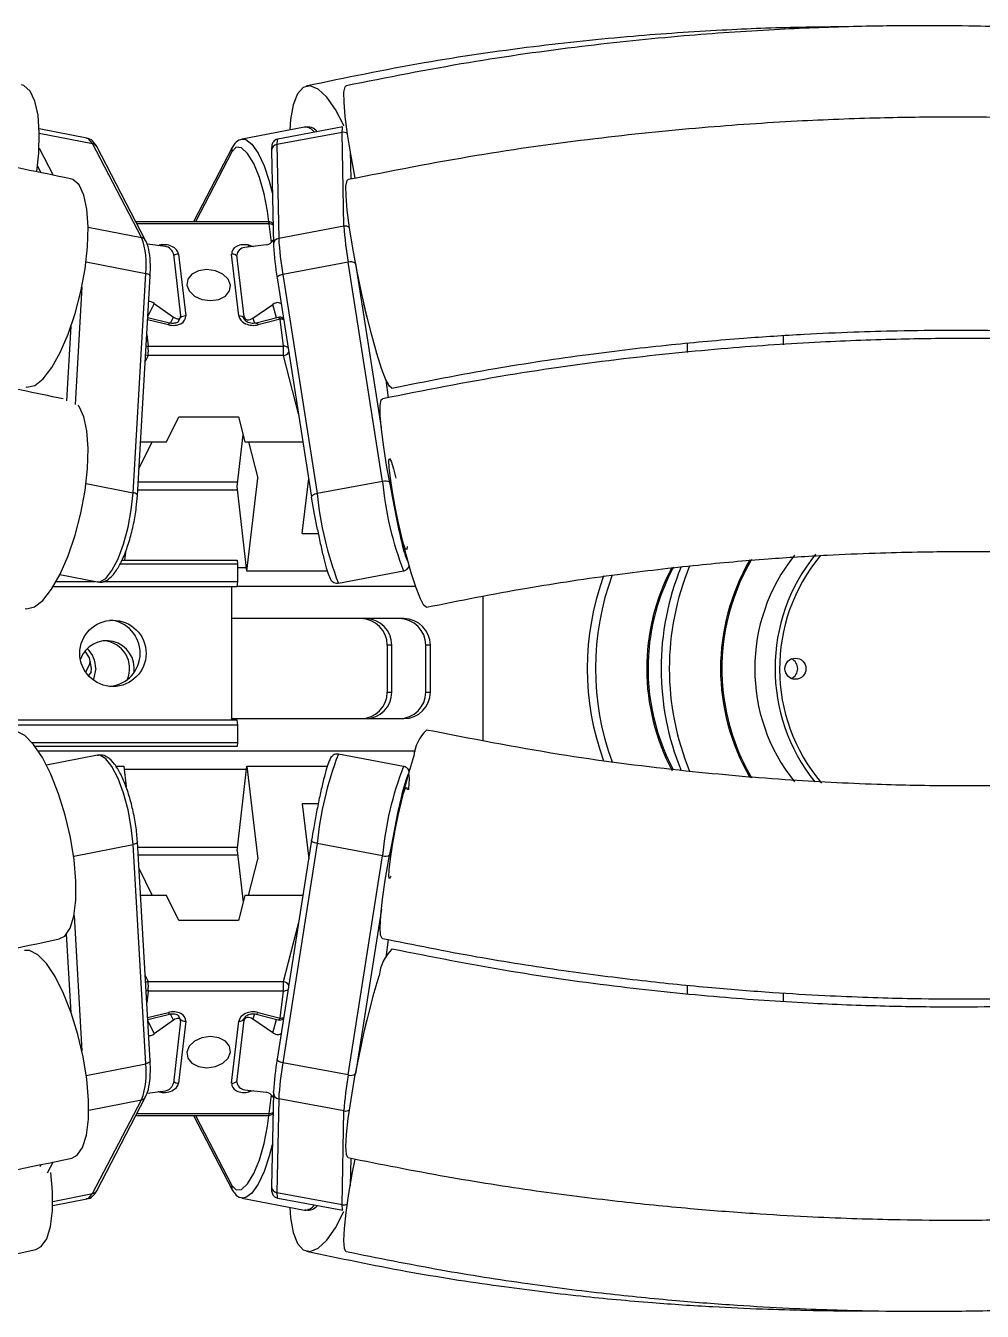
# Model space of a CAD drawing. Header units: millimetres. Extents: x 15 to 1184, y 5 to 836.
# Drawn here: x 741.76 to 756.14, y 505.21 to 524.52 of the extents above; entities that cross this region are included whole.
import ezdxf

# ---------------------------------------------------------------- set-up
doc = ezdxf.new("R2010")
doc.units = ezdxf.units.MM
doc.layers.get('0').update_dxf_attribs({"lineweight": 18})

msp = doc.modelspace()

# ---------------------------------------------------------------- linework, layer by layer
at = {"color": 7, "linetype": 'Continuous', "lineweight": 25}
for p, q in [((742.6793, 522.8314), (741.9638, 522.9709)), ((741.9655, 522.9079), (742.7671, 522.7515)), ((745.9531, 522.9996), (745.0148, 522.8166)), ((746.5166, 522.9198), (745.536, 522.7368)), ((746.5289, 523.0012), (745.5483, 522.8182)), ((746.5438, 521.5089), (746.5166, 522.9198)), ((741.961, 522.6811), (742.1726, 522.2751)), ((743.5026, 521.3406), (742.7671, 522.7515)), ((743.5634, 521.2967), (742.8278, 522.7076)), ((744.8663, 522.6928), (744.2834, 521.5747)), ((745.4556, 522.6447), (745.4828, 521.2338)), ((745.536, 522.7368), (745.5632, 521.3259)), ((744.8611, 522.6283), (744.3119, 521.5747)), ((746.6383, 522.6368), (746.6464, 522.2171)), ((741.9949, 522.3107), (741.9383, 522.4192)), ((742.6987, 521.4975), (743.5026, 521.3406)), ((745.4127, 521.5747), (743.4185, 521.5747)), ((745.4208, 521.5454), (743.4337, 521.5454)), ((745.4533, 521.2656), (745.4208, 521.5454)), ((746.5438, 521.5089), (745.5632, 521.3259)), ((743.86, 521.2064), (743.5886, 521.2425)), ((743.7538, 521.2205), (743.7663, 521.2238)), ((743.7663, 521.2238), (743.7694, 521.2185)), ((745.3733, 521.2278), (745.0541, 521.1917)), ((745.1171, 521.2238), (745.1871, 521.2067)), ((745.4828, 521.2338), (745.4847, 521.2175)), ((742.6673, 520.9746), (743.5653, 520.7994)), ((743.9815, 521.0909), (744.0892, 520.1615)), ((744.0577, 521.0909), (744.1654, 520.1615)), ((744.9642, 520.1615), (744.8565, 521.0909)), ((745.0442, 520.1468), (744.9366, 521.0762)), ((746.6065, 520.9678), (745.6259, 520.7847)), ((747.1241, 517.675), (746.6065, 520.9678)), ((746.7179, 520.95), (747.1051, 518.4868)), ((743.3746, 517.5067), (743.5653, 520.7994)), ((743.4402, 517.4649), (743.631, 520.7576)), ((745.5404, 520.7332), (746.058, 517.4404)), ((745.6259, 520.7847), (746.1435, 517.492)), ((742.6049, 520.5997), (742.5026, 518.8328)), ((743.6919, 520.3509), (743.5961, 520.1563)), ((743.6919, 520.3509), (743.983, 520.1442)), ((745.1771, 520.1294), (745.4766, 520.3362)), ((745.5293, 520.1338), (745.4766, 520.3362)), ((743.9202, 520.055), (743.5949, 520.1342)), ((743.9377, 520.052), (743.983, 520.1442)), ((744.0588, 520.0822), (744.0857, 520.137)), ((745.0455, 520.1399), (745.055, 520.1033)), ((745.1771, 520.1294), (745.1975, 520.0511)), ((745.5535, 520.14), (745.2224, 520.0547)), ((742.3786, 518.8852), (742.4436, 520.0076)), ((743.9048, 520.0286), (743.5931, 520.1044)), ((745.5866, 520.1139), (745.2556, 520.0286)), ((745.6338, 519.7069), (745.5866, 520.1139)), ((743.5804, 519.8849), (743.601, 519.7069)), ((751.7084, 519.6133), (751.7084, 519.7528)), ((753.144, 519.8667), (753.144, 519.7302)), ((743.601, 519.5655), (743.5567, 519.4754)), ((743.601, 519.7069), (745.6338, 519.7069)), ((745.6338, 519.5655), (743.601, 519.5655)), ((745.861, 518.6934), (745.6338, 519.5655)), ((747.176, 519.2019), (747.2072, 518.9324)), ((743.8784, 518.2702), (744.0635, 518.6463)), ((744.0635, 518.6463), (744.9583, 518.6463)), ((744.9583, 518.6463), (745.0563, 518.2702)), ((743.4633, 517.8636), (743.6634, 518.2702)), ((743.4869, 518.2702), (743.8784, 518.2702)), ((744.9394, 517.5998), (745.0292, 518.3745)), ((745.0563, 518.2702), (745.9276, 518.2702)), ((745.1075, 518.2702), (745.249, 517.727)), ((742.6697, 517.6442), (743.3746, 517.5067)), ((744.9468, 517.6633), (743.4517, 517.6633)), ((745.0869, 516.327), (745.249, 517.727)), ((745.9182, 516.8927), (746.014, 517.7201)), ((747.1241, 517.675), (746.1435, 517.492)), ((744.9456, 517.5462), (743.4449, 517.5462)), ((745.0869, 516.327), (744.9394, 517.5998)), ((746.058, 517.4404), (746.0587, 517.4376)), ((745.9182, 516.8927), (746.1575, 516.8927)), ((743.2059, 516.4942), (744.9395, 516.4942)), ((743.2533, 516.4942), (743.2714, 516.6502)), ((744.9395, 516.4942), (744.9466, 516.4342)), ((742.2763, 516.2749), (742.8412, 516.1648)), ((744.9466, 516.4342), (743.1775, 516.4342)), ((744.9466, 516.4342), (744.9466, 516.1726)), ((744.9466, 516.3805), (745.0807, 516.3805)), ((746.2944, 516.327), (745.0869, 516.327)), ((746.46, 516.1485), (747.4406, 516.3315)), ((747.5111, 516.3805), (747.5326, 516.3805)), ((744.9355, 516.0942), (742.1757, 516.0942)), ((742.2221, 516.1726), (742.801, 516.1726)), ((742.9204, 516.1726), (744.9466, 516.1726)), ((744.8586, 514.0942), (744.8586, 516.0942)), ((744.9466, 516.1726), (744.9355, 516.0942)), ((747.6215, 516.0976), (744.936, 516.0976)), ((748.6375, 513.7842), (748.6375, 515.9484)), ((747.4456, 515.6148), (744.8586, 515.6148)), ((747.2637, 515.2148), (747.1942, 515.2148)), ((747.1942, 515.2148), (747.1942, 514.5119)), ((747.2637, 514.5119), (747.2637, 515.2148)), ((747.8429, 515.2148), (747.7734, 515.2148)), ((747.7734, 514.5119), (747.7734, 515.2148)), ((747.8429, 514.5119), (747.8429, 515.2148)), ((742.7433, 514.8077), (742.7035, 514.7575)), ((742.7444, 514.8633), (742.7407, 514.8077)), ((747.1942, 514.5119), (747.2637, 514.5119)), ((747.7734, 514.5119), (747.8429, 514.5119)), ((740.0947, 514.0942), (744.9355, 514.0942)), ((744.9466, 514.0158), (740.1248, 514.0158)), ((744.8586, 514.1119), (747.4456, 514.1119)), ((744.9355, 514.0942), (744.9466, 514.0158)), ((744.9466, 514.0158), (744.9466, 513.7542)), ((741.8554, 513.7542), (744.9466, 513.7542)), ((744.9395, 513.6942), (741.9036, 513.6942)), ((741.9497, 513.629), (747.6215, 513.629)), ((744.9466, 513.7542), (744.9395, 513.6942)), ((747.4406, 513.3952), (746.46, 513.5782)), ((742.8412, 513.562), (742.0752, 513.4126)), ((743.1128, 513.3998), (743.2339, 513.3998)), ((743.2339, 513.3998), (743.2703, 513.086)), ((744.9394, 512.127), (745.0869, 513.3998)), ((745.0869, 513.3998), (745.249, 511.9997)), ((745.0869, 513.3998), (746.2952, 513.3998)), ((745.0807, 513.3462), (743.2401, 513.3462)), ((747.5327, 513.3462), (747.5099, 513.3462)), ((746.1578, 512.8341), (745.9182, 512.8341)), ((745.9182, 512.8341), (746.014, 512.0066)), ((742.4821, 512.046), (743.3746, 512.22)), ((743.5653, 508.9273), (743.3746, 512.22)), ((743.631, 508.9691), (743.4402, 512.2619)), ((746.058, 512.2863), (745.5404, 508.9936)), ((746.1435, 512.2348), (745.6259, 508.942)), ((747.1241, 512.0517), (746.1435, 512.2348)), ((743.4449, 512.1805), (744.9456, 512.1805)), ((743.4517, 512.0633), (744.9468, 512.0633)), ((744.9394, 512.127), (745.0292, 511.3523)), ((746.6065, 508.759), (747.1241, 512.0517)), ((743.4633, 511.8631), (743.6635, 511.4565)), ((745.1075, 511.4565), (745.249, 511.9997)), ((743.8784, 511.4565), (743.4869, 511.4565)), ((744.0635, 511.0804), (743.8784, 511.4565)), ((745.0563, 511.4565), (744.9583, 511.0804)), ((745.9276, 511.4565), (745.0563, 511.4565)), ((747.1067, 511.2502), (746.7179, 508.7767)), ((742.4874, 511.1562), (742.6052, 509.1229)), ((744.9583, 511.0804), (744.0635, 511.0804)), ((742.4451, 509.6939), (742.3766, 510.8767)), ((745.6338, 510.1612), (745.861, 511.0334)), ((747.2071, 510.7938), (747.176, 510.5248)), ((743.5567, 510.2513), (743.601, 510.1612)), ((743.601, 510.1612), (745.6338, 510.1612)), ((751.7084, 509.9774), (751.7084, 510.1084)), ((743.601, 510.0198), (743.5804, 509.8418)), ((745.6338, 510.0198), (743.601, 510.0198)), ((745.5867, 509.6128), (745.6338, 510.0198)), ((753.144, 509.9903), (753.144, 509.862)), ((743.5931, 509.6223), (743.9048, 509.6981)), ((743.5949, 509.5926), (743.9202, 509.6717)), ((743.5961, 509.5704), (743.6919, 509.3759)), ((743.983, 509.5826), (743.6919, 509.3759)), ((743.983, 509.5826), (743.9379, 509.6742)), ((744.0892, 509.5652), (743.9815, 508.6358)), ((744.1654, 509.5652), (744.0577, 508.6358)), ((744.0858, 509.5897), (744.0588, 509.6446)), ((744.8565, 508.6358), (744.9642, 509.5652)), ((744.9366, 508.6506), (745.0442, 509.58)), ((745.055, 509.6234), (745.0455, 509.5868)), ((745.1976, 509.676), (745.1771, 509.5973)), ((745.4766, 509.3906), (745.1771, 509.5973)), ((745.2224, 509.672), (745.5535, 509.5867)), ((745.2556, 509.6981), (745.5867, 509.6128)), ((745.4766, 509.3906), (745.5293, 509.5929)), ((742.6707, 508.7528), (743.5653, 508.9273)), ((746.6065, 508.759), (745.6259, 508.942)), ((742.7076, 508.231), (743.5027, 508.3861)), ((742.7671, 506.9752), (743.5027, 508.3861)), ((742.8278, 507.0192), (743.5634, 508.43)), ((743.5886, 508.4843), (743.86, 508.5203)), ((743.7663, 508.503), (743.7538, 508.5062)), ((743.7663, 508.503), (743.7694, 508.5083)), ((745.0541, 508.535), (745.3733, 508.499)), ((745.1871, 508.52), (745.1171, 508.503)), ((745.4209, 508.1813), (745.4533, 508.4612)), ((745.4828, 508.4929), (745.4556, 507.082)), ((745.4828, 508.4929), (745.4847, 508.5093)), ((745.5632, 508.4008), (745.536, 506.9899)), ((746.5438, 508.2178), (745.5632, 508.4008)), ((743.4337, 508.1813), (745.4209, 508.1813)), ((746.5166, 506.8069), (746.5438, 508.2178)), ((743.4184, 508.152), (744.307, 508.152)), ((743.4185, 508.152), (745.4127, 508.152)), ((744.2833, 508.152), (744.8663, 507.0338)), ((744.307, 508.152), (744.3108, 508.152)), ((744.307, 508.152), (744.3074, 508.152)), ((744.3118, 508.152), (744.8611, 507.0983)), ((741.9785, 507.3845), (741.9964, 507.4189)), ((742.1737, 507.4535), (742.0844, 507.2823)), ((746.6464, 507.5094), (746.6384, 507.0934)), ((742.167, 506.7954), (742.6793, 506.8953)), ((742.168, 506.8584), (742.7671, 506.9752)), ((745.0148, 506.91), (745.9531, 506.727)), ((746.5166, 506.8069), (745.536, 506.9899)), ((745.5483, 506.9085), (746.5289, 506.7255))]:
    msp.add_line(p, q, dxfattribs=at)
for points in [[(741.9272, 522.3323), (741.9564, 522.6084), (741.9655, 522.9122), (741.9463, 523.1765), (741.8998, 523.3891), (741.8281, 523.54), (741.7347, 523.6221), (741.6996, 523.6334)], [(746.5443, 523.0167), (746.5416, 523.0224), (746.4154, 523.2643), (746.2853, 523.4496), (746.1574, 523.5696), (746.0376, 523.6189), (745.9316, 523.5949), (745.8444, 523.499), (745.78, 523.3356), (745.7413, 523.1122), (745.7315, 522.9564)], [(746.7126, 522.2342), (746.707, 522.2628), (746.6461, 522.5915), (746.5975, 522.8951), (746.5634, 523.1594), (746.5455, 523.372), (746.5445, 523.523), (746.5606, 523.6054), (746.5764, 523.6199)], [(746.5166, 522.9198), (746.5216, 522.9915), (746.5289, 523.0012)], [(742.7671, 522.7515), (742.7027, 522.8232), (742.6793, 522.8314)], [(745.4141, 521.5747), (745.3945, 521.7365), (745.3437, 521.997), (745.2728, 522.2418), (745.1879, 522.4496), (745.0965, 522.6025), (745.0065, 522.687), (744.9257, 522.6958), (744.8611, 522.6283)], [(745.0165, 522.8169), (745.0712, 522.8102), (745.1608, 522.7417), (745.2536, 522.608), (745.343, 522.4187), (745.4226, 522.1874), (745.4677, 522.0163)], [(745.5483, 522.8182), (745.541, 522.8085), (745.536, 522.7368)], [(741.7609, 519.0945), (741.7794, 519.0918), (741.8965, 519.119), (742.0231, 519.2182), (742.1532, 519.3848), (742.2806, 519.6109), (742.3995, 519.886), (742.5043, 520.1972), (742.5901, 520.5301), (742.6528, 520.8689), (742.6895, 521.1979), (742.6986, 521.5017), (742.6796, 521.766), (742.6333, 521.9786), (742.562, 522.1295), (742.469, 522.2115), (742.4339, 522.2229)], [(747.2659, 519.0784), (747.228, 519.1056), (747.1749, 519.2044), (747.1106, 519.3705), (747.0382, 519.5962), (746.961, 519.8708), (746.8826, 520.1816), (746.8066, 520.514), (746.7367, 520.8525), (746.6762, 521.1812), (746.6277, 521.4848), (746.5937, 521.7491), (746.5756, 521.9617), (746.5744, 522.1127), (746.5901, 522.1951), (746.6057, 522.2095)], [(745.1084, 521.1979), (745.1117, 521.2085), (745.1171, 521.2238)], [(743.631, 520.7576), (743.6309, 520.7603), (743.6281, 520.7682), (743.6217, 520.776), (743.6117, 520.7832), (743.5986, 520.7897), (743.583, 520.7952), (743.5653, 520.7994)], [(744.4839, 520.8595), (744.3605, 520.8418), (744.2601, 520.7912), (744.1978, 520.7155), (744.1832, 520.6262), (744.2185, 520.5369), (744.2983, 520.4612), (744.4105, 520.4106), (744.538, 520.3928), (744.6613, 520.4106), (744.7618, 520.4612), (744.8241, 520.5369), (744.8387, 520.6262), (744.8034, 520.7155), (744.7236, 520.7912), (744.6114, 520.8418), (744.4839, 520.8595)], [(745.6259, 520.7847), (745.607, 520.7805), (745.5894, 520.775), (745.5736, 520.7685), (745.5604, 520.7612), (745.5503, 520.7535), (745.5435, 520.7456), (745.5404, 520.7378), (745.5404, 520.7332)], [(746.8933, 520.1373), (746.8845, 520.1718), (746.8447, 520.3434)], [(745.5535, 520.14), (745.554, 520.1402), (745.5614, 520.1396), (745.5696, 520.1348), (745.5781, 520.1261), (745.5866, 520.1139)], [(745.2224, 520.0547), (745.2229, 520.0548), (745.2303, 520.0542), (745.2385, 520.0495), (745.247, 520.0408), (745.2556, 520.0286)], [(743.5699, 519.7035), (743.5847, 519.706), (743.601, 519.7069)], [(741.7544, 515.7658), (741.7734, 515.7631), (741.8917, 515.7901), (742.0195, 515.8891), (742.1508, 516.0555), (742.2795, 516.2814), (742.3995, 516.5563), (742.5053, 516.8673), (742.5918, 517.2), (742.6551, 517.5387), (742.6921, 517.8676), (742.7013, 518.1713), (742.682, 518.4357), (742.6353, 518.6483), (742.5632, 518.7992), (742.5445, 518.8232)], [(747.7854, 515.786), (747.747, 515.8131), (747.6933, 515.9118), (747.6285, 516.0778), (747.5554, 516.3033), (747.4776, 516.5779), (747.3986, 516.8885), (747.3222, 517.2208), (747.2519, 517.5592), (747.191, 517.8879), (747.1424, 518.1915), (747.1084, 518.4558), (747.0904, 518.6684), (747.0894, 518.8194), (747.1055, 518.9018), (747.1213, 518.9163)], [(747.4923, 516.6996), (747.4887, 516.6515), (747.4714, 516.657), (747.4414, 516.7357), (747.4021, 516.8791), (747.3577, 517.0716), (747.313, 517.2925), (747.273, 517.5178), (747.2418, 517.723), (747.2229, 517.8859), (747.2184, 517.9889), (747.2287, 518.0208), (747.2527, 517.9782), (747.2878, 517.8656), (747.3239, 517.7224)], [(742.8412, 516.1648), (742.8771, 516.1651), (742.9648, 516.2168), (743.0575, 516.3353), (743.1483, 516.5123), (743.2308, 516.7348), (743.2991, 516.987), (743.3482, 517.2506), (743.3746, 517.5067)], [(743.4402, 517.4649), (743.4402, 517.4675), (743.4374, 517.4754), (743.4309, 517.4832), (743.4209, 517.4904), (743.4079, 517.4969), (743.3922, 517.5024), (743.3746, 517.5067)], [(746.1435, 517.492), (746.1246, 517.4877), (746.107, 517.4822), (746.0912, 517.4757), (746.078, 517.4685), (746.0678, 517.4607), (746.0611, 517.4528), (746.058, 517.445), (746.058, 517.4404)], [(746.1456, 516.9516), (746.1017, 517.1834), (746.0587, 517.4376)], [(742.6515, 515.1275), (742.7126, 515.0241), (742.7444, 514.8633)], [(742.7312, 514.9681), (742.7094, 514.9029), (742.6606, 514.8121)], [(742.8139, 514.8633), (742.7821, 514.7026), (742.7771, 514.6909)], [(742.0125, 513.528), (741.8803, 513.7243), (741.7493, 513.8568), (741.6257, 513.9193), (741.5489, 513.9203)], [(742.2647, 510.8014), (742.347, 510.8452), (742.4284, 510.9628), (742.4853, 511.1459), (742.5152, 511.3857), (742.5167, 511.6711), (742.4896, 511.9888), (742.4353, 512.3239), (742.3562, 512.6607), (742.2562, 512.9835), (742.1398, 513.2772), (742.0125, 513.528)], [(743.3746, 512.22), (743.3482, 512.4762), (743.2991, 512.7398), (743.2308, 512.9919), (743.1483, 513.2145), (743.0575, 513.3914), (742.9648, 513.51), (742.8771, 513.5616), (742.8412, 513.562)], [(747.1215, 510.8103), (747.12, 510.8107), (747.0958, 510.8571), (747.0883, 510.9745), (747.0978, 511.1574), (747.124, 511.3973), (747.1656, 511.6829), (747.2206, 512.0009), (747.2865, 512.3364), (747.3602, 512.6737), (747.4382, 512.9971), (747.517, 513.2915), (747.5928, 513.543)], [(747.519, 513.041), (747.5211, 513.0605), (747.5313, 513.2012), (747.5262, 513.2717), (747.5063, 513.2659), (747.4732, 513.1842), (747.4299, 513.0338), (747.4166, 512.982)], [(747.251, 511.7441), (747.2287, 511.7059), (747.2184, 511.7378), (747.2229, 511.8408), (747.2418, 512.0038), (747.273, 512.209), (747.313, 512.4342), (747.3577, 512.6551), (747.4021, 512.8477), (747.4414, 512.9911), (747.4714, 513.0697), (747.4888, 513.0752), (747.4923, 513.0433)], [(743.4402, 512.2619), (743.4402, 512.2592), (743.4374, 512.2513), (743.4309, 512.2435), (743.421, 512.2363), (743.4079, 512.2298), (743.3922, 512.2243), (743.3746, 512.22)], [(746.1435, 512.2348), (746.1246, 512.239), (746.107, 512.2445), (746.0912, 512.251), (746.078, 512.2583), (746.0679, 512.266), (746.0611, 512.2739), (746.058, 512.2817), (746.058, 512.2863)], [(742.2039, 510.2353), (742.0723, 510.4317), (741.9418, 510.5643), (741.8187, 510.627), (741.7423, 510.6281)], [(742.4528, 507.508), (742.5351, 507.5517), (742.6162, 507.6693), (742.6732, 507.8523), (742.7032, 508.0921), (742.7048, 508.3776), (742.6781, 508.6954), (742.6243, 509.0306), (742.5458, 509.3675), (742.4463, 509.6904), (742.3306, 509.9843), (742.2039, 510.2353)], [(746.6055, 507.5172), (746.6041, 507.5176), (746.5802, 507.5639), (746.5729, 507.6813), (746.5826, 507.8641), (746.6088, 508.104), (746.6503, 508.3896), (746.7051, 508.7077), (746.7707, 509.0432), (746.8441, 509.3807), (746.9217, 509.7042), (747, 509.9986), (747.0752, 510.2502)], [(743.601, 510.0198), (743.5847, 510.0207), (743.5699, 510.0233)], [(745.2225, 509.672), (745.2229, 509.6719), (745.2303, 509.6725), (745.2385, 509.6773), (745.247, 509.6859), (745.2556, 509.6981)], [(745.5535, 509.5867), (745.554, 509.5866), (745.5614, 509.5872), (745.5696, 509.5919), (745.5781, 509.6006), (745.5867, 509.6128)], [(746.8447, 509.3833), (746.8845, 509.5549), (746.8933, 509.5895)], [(744.538, 509.3339), (744.4105, 509.3161), (744.2983, 509.2655), (744.2185, 509.1898), (744.1832, 509.1005), (744.1978, 509.0113), (744.2601, 508.9355), (744.3605, 508.885), (744.4839, 508.8672), (744.6114, 508.885), (744.7236, 508.9355), (744.8034, 509.0113), (744.8387, 509.1005), (744.8241, 509.1898), (744.7618, 509.2655), (744.6614, 509.3161), (744.538, 509.3339)], [(743.631, 508.9691), (743.6309, 508.9664), (743.6282, 508.9585), (743.6217, 508.9508), (743.6117, 508.9435), (743.5986, 508.937), (743.583, 508.9315), (743.5653, 508.9273)], [(745.6259, 508.942), (745.607, 508.9462), (745.5894, 508.9517), (745.5737, 508.9582), (745.5605, 508.9655), (745.5503, 508.9732), (745.5435, 508.9811), (745.5404, 508.9889), (745.5404, 508.9936)], [(745.1084, 508.5289), (745.1118, 508.5182), (745.1171, 508.503)], [(744.8611, 507.0983), (744.9257, 507.0307), (745.0065, 507.0396), (745.0965, 507.1241), (745.1879, 507.2769), (745.2728, 507.4848), (745.3437, 507.7296), (745.3945, 507.9901), (745.4141, 508.152)], [(745.4677, 507.7103), (745.4226, 507.5392), (745.343, 507.3079), (745.2536, 507.1186), (745.1608, 506.9849), (745.0712, 506.9164), (745.0199, 506.9092)], [(746.5759, 506.1069), (746.5744, 506.1073), (746.55, 506.1537), (746.5423, 506.2711), (746.5518, 506.454), (746.578, 506.6939), (746.6196, 506.9795), (746.6747, 507.2975), (746.7125, 507.4945)], [(741.9129, 506.1356), (741.9953, 506.1794), (742.077, 506.2972), (742.1341, 506.4804), (742.1638, 506.7202), (742.1649, 507.0056), (742.141, 507.2923)], [(742.6793, 506.8953), (742.7027, 506.9035), (742.7671, 506.9752)], [(745.536, 506.9899), (745.541, 506.9182), (745.5483, 506.9085)], [(746.5289, 506.7255), (746.5216, 506.7352), (746.5166, 506.8069)], [(745.7319, 506.7701), (745.7419, 506.6134), (745.7806, 506.3903), (745.8451, 506.227), (745.9324, 506.1313), (746.0384, 506.1077), (746.1581, 506.1572), (746.2859, 506.2775), (746.4159, 506.463), (746.542, 506.705), (746.5429, 506.7069)]]:
    msp.add_lwpolyline(points, dxfattribs=at)
for centre, radius in [((743.0715, 515.0921), 0.4978), ((753.3298, 514.8621), 0.1588)]:
    msp.add_circle(centre, radius, dxfattribs=at)
for centre, radius, start, end in [((745.9446, 522.8026), 0.1972, 37.08094, 87.5251), ((746.5366, 522.8157), 0.106, 55.77465, 100.89476), ((742.7522, 522.6669), 0.0859, 28.25694, 79.99438), ((744.9416, 522.6543), 0.0846, 152.90154, 197.94286), ((745.5496, 522.6438), 0.094, 98.32692, 179.42464), ((745.4127, 521.4747), 0.1, 50.20106, 90), ((745.3758, 521.5486), 0.0451, 355.92265, 35.32291), ((745.4227, 521.4268), 0.1186, 62.73466, 90.89816), ((746.5639, 521.4051), 0.1058, 53.39026, 100.93006), ((751.3136, 521.7872), 4.7779, 183.33857, 189.87547), ((742.4123, 520.9401), 1.1616, 353.04385, 20.17018), ((743.4877, 521.256), 0.0859, 28.28578, 79.99398), ((745.5768, 521.2329), 0.094, 98.32692, 179.42464), ((750.333, 521.6042), 4.7779, 183.33857, 189.87547), ((749.7775, 521.4679), 4.3001, 183.33857, 189.87547), ((744.0563, 520.9583), 0.1326, 89.38789, 123.04346), ((744.8622, 520.9918), 0.0993, 39.26723, 93.2948), ((746.6467, 520.8619), 0.1132, 51.08635, 110.81145), ((744.1631, 520.0325), 0.129, 89.00188, 127.44938), ((744.973, 520.0716), 0.0903, 29.25381, 95.63657), ((745.5785, 520.0432), 0.1, 54.87081, 104.45356), ((743.9456, 520.0225), 0.0413, 127.96923, 171.48484), ((745.5884, 519.994), 0.1199, 64.72588, 90.81274), ((743.6304, 519.7122), 0.1496, 243.08905, 258.67693), ((742.8874, 519.6362), 0.7171, 354.34108, 5.65892), ((745.6382, 519.6007), 0.1063, 50.74472, 92.37009), ((744.9202, 519.6362), 0.7171, 354.34108, 5.65892), ((745.6171, 519.6811), 0.1168, 278.23446, 327.56615), ((747.1649, 517.5516), 0.13, 59.00389, 108.31181), ((752.0276, 518.1212), 4.9238, 185.19929, 201.31347), ((751.0435, 517.9375), 4.9203, 185.195, 201.32086), ((758.2971, 519.3761), 11.1942, 189.24355, 193.52831), ((748.6211, 516.9795), 1.2278, 190.42138, 205.39233), ((755.4563, 514.8633), 3.252, 149.81679, 210.18968), ((755.4538, 514.8641), 3.2296, 149.52438, 185.65206), ((755.4419, 514.8633), 2.7239, 141.31274, 218.68726), ((755.7463, 514.8633), 2.7233, 140.90315, 218.6558), ((755.7539, 514.8634), 2.6624, 140.32814, 220.22683), ((754.3681, 514.8633), 4.0443, 159.58491, 200.2777), ((754.3476, 514.8633), 3.2532, 152.15113, 208.14831), ((754.342, 514.8652), 3.2275, 151.89046, 174.39227), ((755.3542, 514.8633), 4.0437, 157.79853, 202.24732), ((755.4775, 514.8633), 4.0436, 157.57963, 202.41246), ((754.2448, 514.8633), 4.0444, 159.87006, 200.0283), ((742.983, 515.0958), 0.4986, 359.81868, 84.84546), ((746.7956, 515.2161), 0.3987, 359.80718, 89.80588), ((746.8651, 515.2161), 0.3987, 359.80718, 89.80588), ((747.3747, 515.2161), 0.3987, 359.80718, 89.80588), ((747.4442, 515.2161), 0.3987, 359.80718, 89.80588), ((742.9762, 514.8654), 0.4172, 351.40427, 160.75049), ((742.3929, 514.8637), 0.421, 359.94258, 45.82203), ((742.9038, 514.8635), 0.42, 337.13477, 84.90149), ((754.3467, 514.863), 3.2324, 174.36172, 207.95985), ((742.983, 515.0926), 0.4986, 275.15454, 0.18132), ((753.2036, 514.8633), 0.1606, 293.4698, 66.5302), ((755.4509, 514.8612), 3.2264, 185.60555, 210.53338), ((746.7956, 514.5105), 0.3987, 270.19412, 0.19282), ((746.8651, 514.5105), 0.3987, 270.19412, 0.19282), ((747.3747, 514.5105), 0.3987, 270.19412, 0.19282), ((747.4442, 514.5105), 0.3987, 270.19412, 0.19282), ((748.2164, 513.4868), 0.6262, 133.52461, 174.84592), ((751.0435, 511.7893), 4.9203, 158.67914, 174.805), ((752.022, 511.6067), 4.9181, 158.67454, 174.80767), ((758.2393, 510.3606), 11.1356, 166.38468, 170.83911), ((747.1649, 512.1729), 0.1278, 251.39921, 301.95275), ((747.7037, 510.1939), 0.6309, 133.91998, 174.87384), ((743.6304, 510.0145), 0.1496, 101.32307, 116.91095), ((742.8874, 510.0905), 0.7171, 354.34108, 5.65892), ((744.9202, 510.0905), 0.7171, 354.34108, 5.65892), ((745.6171, 510.0456), 0.1168, 32.43385, 81.76554), ((745.6382, 510.126), 0.1063, 267.62991, 309.25528), ((743.945, 509.704), 0.0407, 188.26551, 232.52134), ((744.1631, 509.6942), 0.129, 232.55062, 270.99812), ((744.973, 509.6551), 0.0903, 264.36343, 330.74619), ((745.5785, 509.6835), 0.1, 255.54644, 305.12919), ((745.5884, 509.7327), 0.1199, 269.18726, 295.27412), ((742.4123, 508.7866), 1.1616, 339.82982, 6.95615), ((749.7775, 508.2588), 4.3001, 170.12453, 176.66143), ((750.333, 508.1225), 4.7779, 170.12453, 176.66143), ((751.3136, 507.9395), 4.7779, 170.12453, 176.66143), ((746.6468, 508.8648), 0.1132, 249.18855, 308.91365), ((744.0563, 508.7685), 0.1326, 236.95654, 270.61211), ((744.8622, 508.7349), 0.0993, 266.7052, 320.73277), ((743.4877, 508.4707), 0.0859, 280.006, 331.71551), ((745.5768, 508.4938), 0.094, 180.57536, 261.67308), ((745.3759, 508.1781), 0.0451, 324.67709, 4.07735), ((745.4127, 508.252), 0.1, 270, 309.79894), ((745.4227, 508.2999), 0.1186, 269.10184, 297.26534), ((746.5639, 508.3216), 0.1058, 259.06994, 306.60975), ((742.7522, 507.0598), 0.0859, 280.00562, 331.74306), ((744.9416, 507.0723), 0.0846, 162.05713, 207.0986), ((745.5496, 507.083), 0.094, 180.57536, 261.67308), ((745.9445, 506.924), 0.1973, 272.48263, 322.95092), ((746.5366, 506.9111), 0.1061, 259.11122, 303.81081)]:
    msp.add_arc(centre, radius, start, end, dxfattribs=at)
for centre, major_axis, ratio, start_param, end_param in [((745.3975, 521.3067), (0.0861, 0.0568), 0.6481531, 4.0470249, 5.4207234), ((743.8521, 521.0909), (0.2058, -0.0209), 0.6795486, 0.1484143, 2.0682765), ((743.8967, 521.1275), (0.0769, -0.0679), 0.54198, 0.5425313, 2.4623935), ((745.0622, 521.0909), (0.2058, -0.0209), 0.6795486, 1.3701448, 3.290007), ((745.0298, 521.1128), (0.0861, 0.0568), 0.6481531, 0.9054322, 2.8252944), ((743.6706, 520.2969), (0.0769, -0.0679), 0.54198, 1.7642618, 2.8288188), ((745.5162, 520.2822), (0.0861, 0.0568), 0.6481531, 6.2809819, 7.8867492), ((743.9597, 520.1615), (0.2058, -0.0209), 0.6795486, 4.5117374, 6.4315996), ((744.0043, 520.1981), (0.0769, -0.0679), 0.54198, 4.9058544, 6.8257166), ((745.1698, 520.1615), (0.2058, -0.0209), 0.6795486, 3.290007, 5.2098691), ((745.1375, 520.1834), (0.0861, 0.0568), 0.6481531, 2.8252944, 4.7451566), ((743.9597, 509.5652), (0.2058, 0.0209), 0.6795486, 6.134771, 8.0546332), ((745.1698, 509.5652), (0.2058, 0.0209), 0.6795486, 1.0733162, 2.9931783), ((744.0043, 509.5286), (0.0769, 0.0679), 0.54198, 5.740654, 7.6605162), ((745.1375, 509.5434), (0.0861, -0.0568), 0.6481531, 1.5380287, 3.4578909), ((743.6706, 509.4298), (0.0769, 0.0679), 0.54198, 3.4543665, 4.5189235), ((745.5162, 509.4445), (0.0861, -0.0568), 0.6481531, 4.6796214, 6.2853887), ((743.8521, 508.6358), (0.2058, 0.0209), 0.6795486, 4.2149088, 6.134771), ((743.8967, 508.5992), (0.0769, 0.0679), 0.54198, 3.8207918, 5.740654), ((745.0622, 508.6358), (0.2058, 0.0209), 0.6795486, 2.9931783, 4.9130405), ((745.0299, 508.614), (0.0861, -0.0568), 0.6481531, 3.4578909, 5.3777531), ((745.3975, 508.42), (0.0861, -0.0568), 0.6481531, 0.862462, 2.2361604)]:
    msp.add_ellipse(centre, major_axis=major_axis, ratio=ratio, start_param=start_param, end_param=end_param, dxfattribs=at)
for points, knots in [([(754.1271, 524.5056), (753.8849, 524.5039), (753.2498, 524.4997), (752.1689, 524.4565), (750.8302, 524.3661), (749.3347, 524.2081), (747.69, 523.9711), (746.5669, 523.7375), (745.9786, 523.6151)], [0, 0, 0, 0, 0.7145779, 1.8735018, 3.2040018, 4.7050748, 6.3752566, 8.2126869, 8.2126869, 8.2126869, 8.2126869]), ([(763.6194, 523.6302), (763.1764, 523.7254), (762.3307, 523.9071), (761.092, 524.1094), (759.9643, 524.2586), (758.9529, 524.3622), (758.0643, 524.4315), (757.3024, 524.4751), (756.6419, 524.5015), (755.9593, 524.5186), (755.1517, 524.5253), (754.1433, 524.5117), (752.9568, 524.4651), (751.5942, 524.3711), (750.0607, 524.2116), (748.3627, 523.9739), (747.1901, 523.7415), (746.5763, 523.6199)], [0, 0, 0, 0, 1.4187398, 2.7082731, 3.8676301, 4.8959382, 5.7925064, 6.556843, 7.1886339, 7.7723452, 8.5968383, 9.595736, 10.7685586, 12.1143356, 13.6314825, 15.317715, 17.1700958, 17.1700958, 17.1700958, 17.1700958]), ([(742.4341, 522.2228), (741.9669, 522.3196), (741.0739, 522.5046), (739.7702, 522.723), (738.5834, 522.8918), (737.5197, 523.0163), (736.5857, 523.1056), (735.7858, 523.167), (735.0918, 523.2093), (734.3732, 523.243), (733.5216, 523.269), (732.4592, 523.2785), (731.2099, 523.2566), (729.7757, 523.1863), (728.1618, 523.0443), (726.374, 522.8134), (725.1433, 522.5673), (724.4981, 522.4382)], [0, 0, 0, 0, 1.482133, 2.8328294, 4.0490548, 5.1285878, 6.0698684, 6.8718463, 7.5338448, 8.149395, 9.0191275, 10.0719285, 11.3076462, 12.7257803, 14.3256083, 16.1065146, 18.0687149, 18.0687149, 18.0687149, 18.0687149]), ([(764.4769, 522.2199), (764.0123, 522.319), (763.1253, 522.5082), (761.8266, 522.7189), (760.6441, 522.8743), (759.5836, 522.9823), (758.6519, 523.0546), (757.853, 523.0999), (757.1605, 523.1275), (756.4448, 523.1454), (755.5978, 523.1524), (754.5405, 523.1383), (753.2963, 523.0899), (751.8675, 522.9921), (750.2596, 522.8259), (748.4791, 522.5783), (747.2493, 522.3362), (746.6056, 522.2095)], [0, 0, 0, 0, 1.4870066, 2.8388074, 4.0542847, 5.1324531, 6.0725404, 6.8739986, 7.5364771, 8.1485983, 9.0132337, 10.0607557, 11.2906493, 12.701873, 14.2927228, 16.0607361, 18.0027327, 18.0027327, 18.0027327, 18.0027327]), ([(746.1439, 522.9294), (746.1372, 522.9371), (746.1055, 522.9739), (746.0441, 523.0047), (745.9847, 522.9974), (745.9617, 522.9946)], [0, 0, 0, 0, 0.02876605, 0.13651967, 0.2046665, 0.2046665, 0.2046665, 0.2046665]), ([(742.8278, 522.7076), (742.8149, 522.7285), (742.7848, 522.7771), (742.7275, 522.8279), (742.6842, 522.8261), (742.6753, 522.8258)], [0, 0, 0, 0, 0.07643336, 0.1776153, 0.20397081, 0.20397081, 0.20397081, 0.20397081]), ([(745.0189, 522.8114), (745.0092, 522.8114), (744.9644, 522.8116), (744.9081, 522.7611), (744.8785, 522.7127), (744.8663, 522.6928)], [0, 0, 0, 0, 0.0283921, 0.1314987, 0.20388775, 0.20388775, 0.20388775, 0.20388775]), ([(745.5458, 522.8159), (745.5334, 522.8125), (745.5081, 522.8056), (745.4826, 522.7791), (745.4675, 522.7522), (745.4589, 522.7218), (745.4555, 522.6907), (745.4555, 522.6602), (745.4556, 522.6447)], [0, 0, 0, 0, 0.02284062, 0.04632277, 0.06949852, 0.09873929, 0.15508319, 0.21354961, 0.21354961, 0.21354961, 0.21354961]), ([(743.631, 520.7576), (743.6327, 520.7966), (743.6376, 520.9109), (743.6277, 521.0811), (743.6009, 521.2152), (743.572, 521.278), (743.5634, 521.2967)], [0, 0, 0, 0, 0.0953171, 0.2798253, 0.46864759, 0.54880544, 0.54880544, 0.54880544, 0.54880544]), ([(742.3224, 518.9154), (741.9052, 519.0028), (741.0739, 519.1769), (739.8437, 519.3868), (738.689, 519.5553), (737.6537, 519.6805), (736.7446, 519.771), (735.9659, 519.8339), (735.2901, 519.8777), (734.5901, 519.9133), (733.7602, 519.9417), (732.7247, 519.9546), (731.5069, 519.9372), (730.1085, 519.8724), (728.5345, 519.7369), (726.79, 519.5131), (725.5895, 519.2715), (724.96, 519.1449)], [0, 0, 0, 0, 1.3248051, 2.6404035, 3.8252509, 4.8770073, 5.7940449, 6.5752747, 7.2199969, 7.8200741, 8.6679599, 9.69418, 10.8986531, 12.2809935, 13.8406943, 15.5775428, 17.4924777, 17.4924777, 17.4924777, 17.4924777]), ([(744.0564, 520.0787), (744.0562, 520.0779), (744.0558, 520.0763), (744.039, 520.0635), (744.0115, 520.0533), (743.9746, 520.0481), (743.9425, 520.0501), (743.9247, 520.054), (743.9202, 520.055)], [0, 0, 0, 0, 0.02731617, 0.05229436, 0.07822777, 0.10538298, 0.13433838, 0.14411349, 0.14411349, 0.14411349, 0.14411349]), ([(745.2224, 520.0547), (745.2109, 520.0525), (745.1871, 520.0479), (745.1453, 520.0506), (745.1073, 520.0608), (745.0779, 520.0762), (745.0604, 520.0917), (745.0553, 520.1013), (745.0553, 520.1019), (745.0553, 520.1021)], [0, 0, 0, 0, 0.02786362, 0.0575836, 0.08772443, 0.11308384, 0.1390811, 0.16413762, 0.18410595, 0.18410595, 0.18410595, 0.18410595]), ([(747.2658, 519.0784), (747.7812, 519.1808), (748.7596, 519.3752), (750.1637, 519.5838), (751.4097, 519.731), (752.4918, 519.8274), (753.4055, 519.8871), (754.1766, 519.9222), (754.913, 519.9433), (755.7279, 519.9524), (756.705, 519.9421), (757.8453, 519.9003), (759.1416, 519.8131), (760.5822, 519.6626), (762.1558, 519.4368), (763.2204, 519.2139), (763.7769, 519.0974)], [0, 0, 0, 0, 1.552279, 2.9464479, 4.1786854, 5.2462239, 6.1472145, 6.88053, 7.5277678, 8.3292692, 9.3001415, 10.4394375, 11.7454779, 13.2156108, 14.8460545, 16.6318983, 16.6318983, 16.6318983, 16.6318983]), ([(764.4136, 518.9141), (764.0011, 519.0034), (763.1776, 519.1818), (761.954, 519.3843), (760.8031, 519.5399), (759.7706, 519.6487), (758.8633, 519.7221), (758.0854, 519.7689), (757.4108, 519.7979), (756.7136, 519.8175), (755.8884, 519.8267), (754.858, 519.8156), (753.6455, 519.7712), (752.2526, 519.6784), (750.6848, 519.5183), (748.9482, 519.2777), (747.7491, 519.0405), (747.1212, 518.9163)], [0, 0, 0, 0, 1.3221663, 2.6395568, 3.8241451, 4.8749094, 5.7910695, 6.5720819, 7.2176033, 7.8142146, 8.6569417, 9.6778694, 10.8765239, 12.2519524, 13.8026297, 15.5264248, 17.4207346, 17.4207346, 17.4207346, 17.4207346]), ([(742.8384, 516.1728), (742.8549, 516.1678), (742.9052, 516.1526), (742.9894, 516.1911), (743.0753, 516.2655), (743.1631, 516.3928), (743.2499, 516.5764), (743.3259, 516.7978), (743.3854, 517.0374), (743.4245, 517.2659), (743.4354, 517.404), (743.4402, 517.4649)], [0, 0, 0, 0, 0.071924, 0.2187475, 0.374983, 0.5745584, 0.7825271, 0.9839891, 1.1827388, 1.3807376, 1.5366479, 1.5366479, 1.5366479, 1.5366479]), ([(746.1458, 516.9519), (746.1522, 516.9193), (746.1738, 516.8084), (746.2126, 516.6341), (746.2581, 516.4479), (746.2994, 516.3045), (746.3278, 516.2323), (746.352, 516.1877), (746.3903, 516.1572), (746.4279, 516.1438), (746.4513, 516.149), (746.46, 516.1509)], [0, 0, 0, 0, 0.06843797, 0.23340008, 0.39879781, 0.56544231, 0.73676959, 0.81770651, 0.85546756, 0.89132487, 0.91240701, 0.91240701, 0.91240701, 0.91240701]), ([(747.7854, 515.786), (748.2862, 515.886), (749.2367, 516.0758), (750.6013, 516.2781), (751.8121, 516.42), (752.8635, 516.5121), (753.7512, 516.5684), (754.5002, 516.6008), (755.2649, 516.6209), (756.1746, 516.6269), (757.3288, 516.604), (758.6956, 516.5327), (760.2604, 516.3881), (762.0075, 516.1512), (763.1956, 515.9011), (763.8219, 515.7693)], [0, 0, 0, 0, 1.5078624, 2.8618363, 4.0584266, 5.0950322, 5.9698716, 6.6818288, 7.310555, 8.2350586, 9.3833438, 10.7537817, 12.3432446, 14.1466019, 16.1564585, 16.1564585, 16.1564585, 16.1564585]), ([(747.4396, 516.3337), (747.4461, 516.3343), (747.4667, 516.3363), (747.4943, 516.3569), (747.5147, 516.3836), (747.5233, 516.4038), (747.5251, 516.413), (747.5258, 516.416)], [0, 0, 0, 0, 0.01541332, 0.0487479, 0.07859578, 0.11143278, 0.12774974, 0.12774974, 0.12774974, 0.12774974]), ([(763.6402, 513.9217), (763.1781, 513.8233), (762.3007, 513.6367), (761.0191, 513.438), (759.8697, 513.2987), (758.8615, 513.2084), (758.0034, 513.1534), (757.2742, 513.1217), (756.5251, 513.1022), (755.6274, 513.0965), (754.4784, 513.1193), (753.1034, 513.1898), (751.5087, 513.3324), (749.7036, 513.5656), (748.4473, 513.8113), (747.785, 513.9408)], [0, 0, 0, 0, 1.4864655, 2.8219041, 4.0026509, 5.0259079, 5.8896946, 6.592711, 7.2141478, 8.1283395, 9.2640976, 10.6201556, 12.193782, 13.9802273, 15.9723738, 15.9723738, 15.9723738, 15.9723738]), ([(743.4402, 512.2619), (743.4373, 512.3019), (743.4289, 512.4186), (743.3983, 512.6242), (743.3437, 512.8656), (743.2728, 513.0901), (743.1898, 513.2837), (743.0959, 513.438), (743.0035, 513.529), (742.9062, 513.574), (742.8544, 513.5588), (742.8367, 513.5536)], [0, 0, 0, 0, 0.1033841, 0.3014385, 0.4993428, 0.6976213, 0.8973664, 1.1009026, 1.3139685, 1.4615361, 1.5382224, 1.5382224, 1.5382224, 1.5382224]), ([(746.4592, 513.5759), (746.4513, 513.5778), (746.4299, 513.5828), (746.3967, 513.5721), (746.3691, 513.5539), (746.3493, 513.5315), (746.3303, 513.4997), (746.3077, 513.4445), (746.2724, 513.3317), (746.228, 513.1591), (746.18, 512.9467), (746.1326, 512.7142), (746.0906, 512.4872), (746.0682, 512.3491), (746.058, 512.2863)], [0, 0, 0, 0, 0.0215058, 0.0585117, 0.0924551, 0.1308896, 0.1920504, 0.3268264, 0.507997, 0.6992436, 0.8852666, 1.0700145, 1.2544162, 1.407998, 1.407998, 1.407998, 1.407998]), ([(747.5244, 513.3123), (747.5229, 513.3198), (747.5199, 513.3344), (747.4987, 513.3661), (747.4689, 513.3897), (747.4473, 513.3921), (747.4407, 513.3928)], [0, 0, 0, 0, 0.03761546, 0.07406352, 0.10907984, 0.12458726, 0.12458726, 0.12458726, 0.12458726]), ([(724.9795, 511.0395), (725.4476, 510.9466), (726.3426, 510.7689), (727.6365, 510.5568), (728.8079, 510.3918), (729.8521, 510.2688), (730.7646, 510.1797), (731.543, 510.1177), (732.2164, 510.0745), (732.9123, 510.0392), (733.7349, 510.011), (734.7571, 509.9979), (735.9532, 510.0148), (737.3186, 510.0787), (738.8448, 510.2128), (740.524, 510.4348), (741.6657, 510.6753), (742.2645, 510.8014)], [0, 0, 0, 0, 1.4246171, 2.7236041, 3.8937152, 4.932563, 5.838453, 6.6102234, 7.2471043, 7.8404525, 8.6789825, 9.6939829, 10.8855429, 12.2534737, 13.7974731, 15.5175105, 17.4146386, 17.4146386, 17.4146386, 17.4146386]), ([(747.1216, 510.8103), (747.5945, 510.7152), (748.4978, 510.5334), (749.8026, 510.3293), (750.9814, 510.1778), (752.0306, 510.0714), (752.9467, 509.9995), (753.7279, 509.9536), (754.4023, 509.9251), (755.0969, 509.9058), (755.9156, 509.8966), (756.932, 509.9074), (758.1196, 509.9511), (759.4728, 510.0427), (760.9809, 510.2012), (762.6345, 510.4401), (763.7564, 510.6763), (764.344, 510.8001)], [0, 0, 0, 0, 1.4286952, 2.7285437, 3.8979636, 4.9356757, 5.8407188, 6.6124184, 7.2503341, 7.8401277, 8.6733876, 9.6830525, 10.8687969, 12.2298636, 13.7650032, 15.4724929, 17.3503518, 17.3503518, 17.3503518, 17.3503518]), ([(763.7769, 510.6293), (763.2953, 510.5274), (762.381, 510.334), (761.0457, 510.1281), (759.8485, 509.9837), (758.7985, 509.8901), (757.905, 509.833), (757.1457, 509.8002), (756.4159, 509.7812), (755.6031, 509.7745), (754.6212, 509.7877), (753.4659, 509.8329), (752.1395, 509.9239), (750.6481, 510.0781), (748.9991, 510.3073), (747.8609, 510.5313), (747.2658, 510.6484)], [0, 0, 0, 0, 1.5479995, 2.938684, 4.1682452, 5.2337822, 6.1332462, 6.865296, 7.5123643, 8.3141293, 9.2854811, 10.4257542, 11.7335609, 13.2065051, 14.8409514, 16.6319127, 16.6319127, 16.6319127, 16.6319127]), ([(743.9202, 509.6717), (743.9331, 509.674), (743.9598, 509.6789), (744.0002, 509.6761), (744.0334, 509.6661), (744.0529, 509.6538), (744.0576, 509.6467), (744.0576, 509.6469), (744.0576, 509.647)], [0, 0, 0, 0, 0.0275362, 0.05723509, 0.08619954, 0.11312464, 0.13928543, 0.14561621, 0.14561621, 0.14561621, 0.14561621]), ([(745.0554, 509.6246), (745.0554, 509.6251), (745.0553, 509.626), (745.0633, 509.6383), (745.0835, 509.6542), (745.1142, 509.6683), (745.1522, 509.677), (745.1909, 509.6784), (745.2128, 509.674), (745.2224, 509.672)], [0, 0, 0, 0, 0.02565635, 0.05076286, 0.07671564, 0.10248601, 0.13056099, 0.16055533, 0.18407998, 0.18407998, 0.18407998, 0.18407998]), ([(743.5634, 508.43), (743.5738, 508.4533), (743.6046, 508.5221), (743.6306, 508.6691), (743.6373, 508.8368), (743.6323, 508.9419), (743.631, 508.9691)], [0, 0, 0, 0, 0.09872077, 0.29252716, 0.48254099, 0.54878466, 0.54878466, 0.54878466, 0.54878466]), ([(724.5157, 507.7465), (725.0018, 507.6504), (725.931, 507.4665), (727.2744, 507.2476), (728.4905, 507.0776), (729.5745, 506.9512), (730.5218, 506.8599), (731.3299, 506.7966), (732.029, 506.7525), (732.7511, 506.7168), (733.6046, 506.6884), (734.6651, 506.676), (735.906, 506.6946), (737.3225, 506.7616), (738.9056, 506.9009), (740.6472, 507.1305), (741.8315, 507.3781), (742.4526, 507.508)], [0, 0, 0, 0, 1.4789458, 2.8273546, 4.0419339, 5.1202607, 6.0606171, 6.8618284, 7.5231203, 8.1387322, 9.008701, 10.0618389, 11.2981693, 12.7174047, 14.3190929, 16.1029822, 18.069808, 18.069808, 18.069808, 18.069808]), ([(746.6056, 507.5172), (747.0964, 507.419), (748.0338, 507.2313), (749.3878, 507.0206), (750.6111, 506.8641), (751.6998, 506.7543), (752.6504, 506.6801), (753.4611, 506.6328), (754.1609, 506.6034), (754.8817, 506.5835), (755.7312, 506.5741), (756.7858, 506.5852), (758.0181, 506.6305), (759.4221, 506.725), (760.987, 506.8887), (762.7028, 507.1353), (763.8671, 507.3792), (764.4769, 507.5069)], [0, 0, 0, 0, 1.4822956, 2.8310078, 4.0444519, 5.1212696, 6.0604423, 6.861256, 7.5232454, 8.1352919, 8.9999884, 10.0477352, 11.2781737, 12.6904847, 14.2833158, 16.0547908, 18.0027163, 18.0027163, 18.0027163, 18.0027163]), ([(742.6706, 506.9003), (742.6818, 506.9002), (742.7283, 506.8998), (742.7861, 506.9507), (742.8156, 506.9992), (742.8278, 507.0192)], [0, 0, 0, 0, 0.0329898, 0.13609082, 0.20847595, 0.20847595, 0.20847595, 0.20847595]), ([(744.8663, 507.0338), (744.8792, 507.0128), (744.9092, 506.964), (744.9687, 506.9126), (745.0143, 506.915), (745.0255, 506.9155)], [0, 0, 0, 0, 0.0764151, 0.17757287, 0.21050668, 0.21050668, 0.21050668, 0.21050668]), ([(745.4556, 507.082), (745.4558, 507.0648), (745.4564, 507.0269), (745.4581, 506.9911), (745.4856, 506.9427), (745.5156, 506.9163), (745.5395, 506.9123), (745.5485, 506.9108)], [0, 0, 0, 0, 0.06593573, 0.14471795, 0.17313376, 0.20015942, 0.21654539, 0.21654539, 0.21654539, 0.21654539]), ([(745.9572, 506.7326), (745.9858, 506.7298), (746.0492, 506.7235), (746.1104, 506.7578), (746.14, 506.7908), (746.1456, 506.797)], [0, 0, 0, 0, 0.08419347, 0.18586231, 0.20973511, 0.20973511, 0.20973511, 0.20973511]), ([(724.6151, 506.336), (725.084, 506.2428), (725.9804, 506.0647), (727.2764, 505.853), (728.4497, 505.6889), (729.4953, 505.5673), (730.409, 505.4797), (731.1882, 505.4192), (731.8624, 505.3774), (732.5589, 505.3438), (733.3822, 505.3176), (734.4051, 505.3074), (735.6018, 505.3278), (736.9678, 505.3959), (738.4941, 505.5351), (740.1731, 505.763), (741.3142, 506.0074), (741.9126, 506.1356)], [0, 0, 0, 0, 1.4266852, 2.7271439, 3.8983558, 4.9380725, 5.8446816, 6.6170678, 7.2544853, 7.8481989, 8.6872488, 9.7029272, 10.8953312, 12.2642787, 13.8094518, 15.5307454, 17.4290204, 17.4290204, 17.4290204, 17.4290204]), ([(745.979, 506.1114), (746.4824, 506.0056), (747.4362, 505.8052), (748.8172, 505.59), (750.0479, 505.4385), (751.1219, 505.3394), (752.0329, 505.2783), (752.8048, 505.242), (753.5452, 505.2215), (754.0828, 505.2117), (754.4014, 505.2155), (754.4468, 505.216)], [0, 0, 0, 0, 1.5740296, 2.9830954, 4.225535, 5.3001223, 6.206034, 6.9427724, 7.5932241, 8.3987356, 8.5322549, 8.5322549, 8.5322549, 8.5322549]), ([(746.576, 506.1069), (747.0497, 506.0114), (747.9544, 505.8291), (749.2614, 505.6255), (750.442, 505.4752), (751.4926, 505.3704), (752.4098, 505.3003), (753.1919, 505.2561), (753.867, 505.2292), (754.5621, 505.2117), (755.3813, 505.2048), (756.3981, 505.2185), (757.5862, 505.2659), (758.9395, 505.3618), (760.4473, 505.5252), (762.1001, 505.7693), (763.2211, 506.0086), (763.8082, 506.134)], [0, 0, 0, 0, 1.4307026, 2.7319384, 3.9023789, 4.9408975, 5.8466214, 6.6189257, 7.257397, 7.8474764, 8.681128, 9.6913386, 10.8777757, 12.2396614, 13.7756848, 15.4839757, 17.3622486, 17.3622486, 17.3622486, 17.3622486])]:
    msp.add_open_spline(points, degree=3, knots=knots, dxfattribs=at)

doc.saveas('drawing.dxf')
